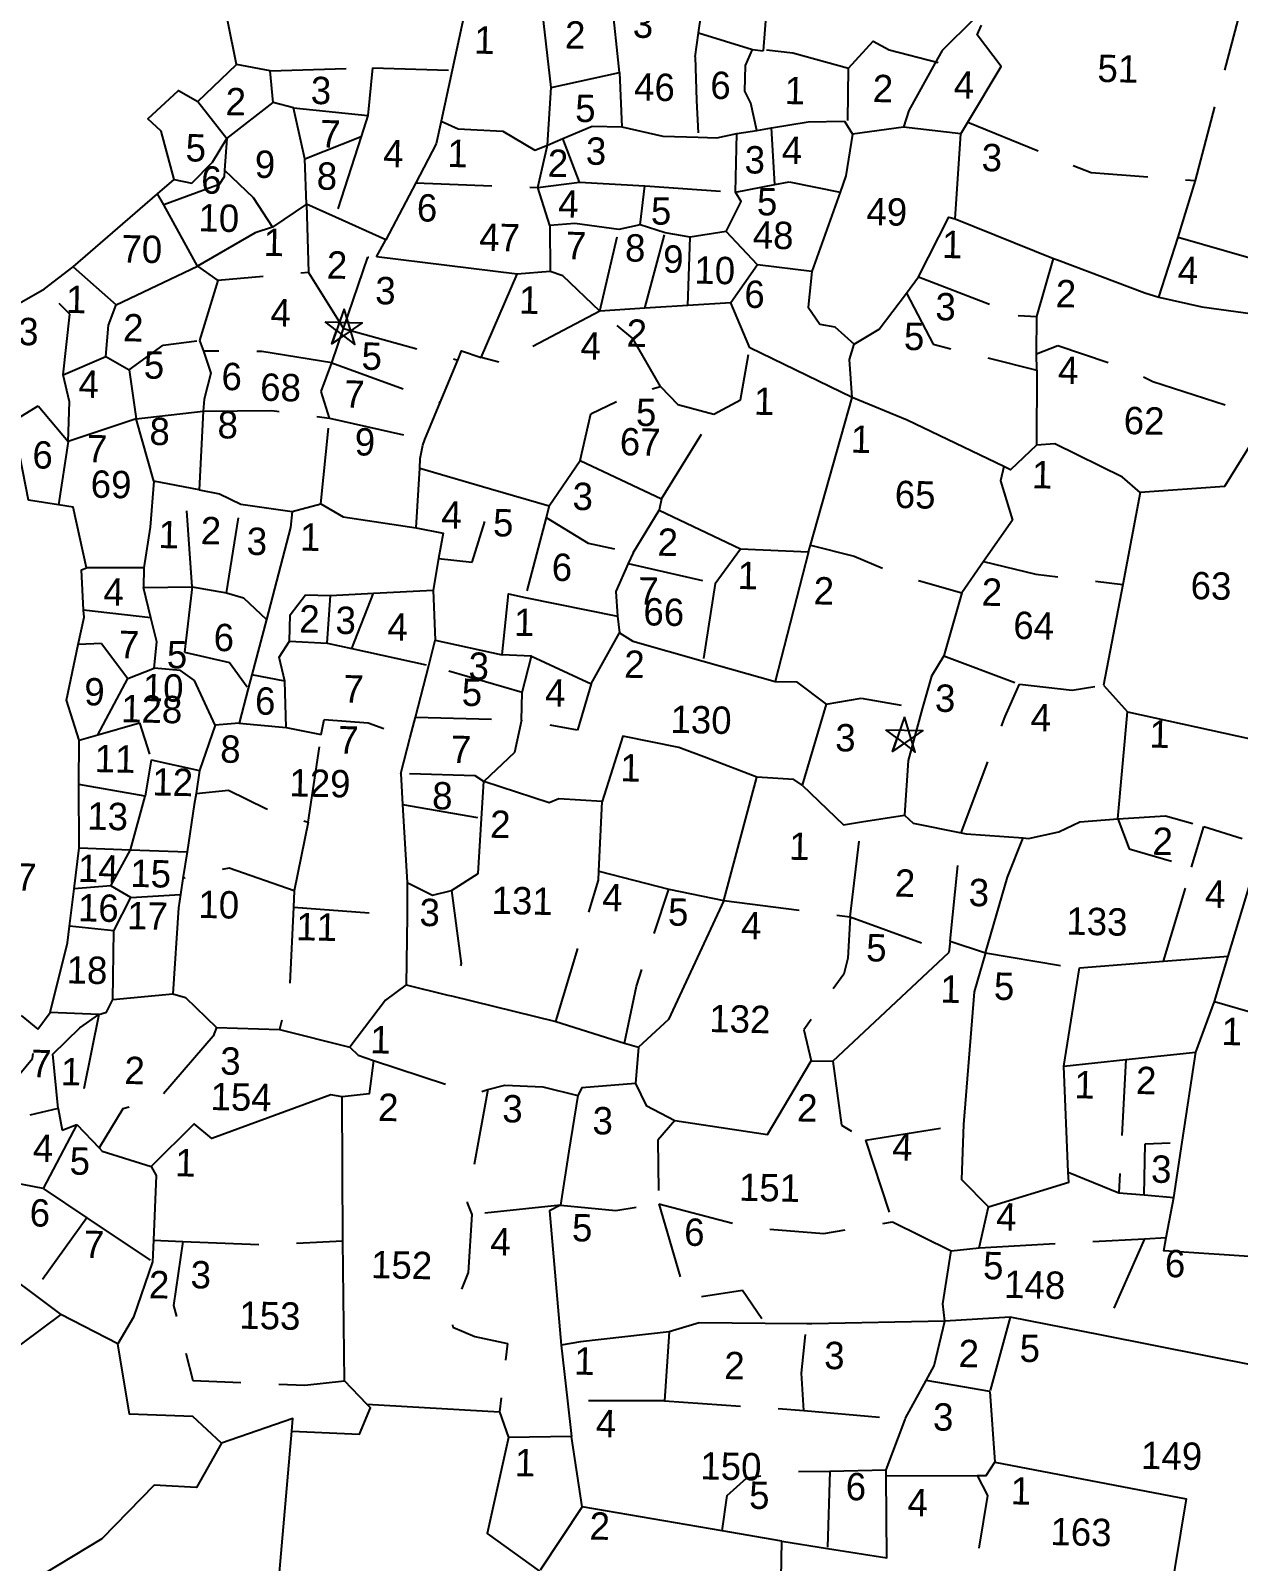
# Model space of a CAD drawing. Header units: metres. Extents: x 291156 to 294456, y 2095569 to 2100949.
# Drawn here: x 292040 to 292436, y 2099464 to 2099966 of the extents above; entities that cross this region are included whole.
import ezdxf
from ezdxf.enums import TextEntityAlignment as Align

# ---------------------------------------------------------------- set-up
doc = ezdxf.new("R2010")
doc.units = ezdxf.units.M
doc.header["$MEASUREMENT"] = 0
doc.linetypes.add('DASHED', pattern=[0.75, 0.5, -0.25])
for name, color, linetype in [('OFF', 1, 'Continuous'), ('POLY_PARCEL', 6, 'Continuous'), ('POLY_SUBPARCEL', 6, 'DASHED'), ('SYM_STONE', 1, 'Continuous'), ('TEXT_MAPIN', 7, 'Continuous'), ('TEXT_PARCEL', 7, 'Continuous')]:
    doc.layers.add(name, color=color, linetype=linetype)
doc.styles.add('TEXT_MAP', font='KRDEV050.TTF', dxfattribs={"height": 2.5})

# ---------------------------------------------------------------- blocks, each defined once
blk = doc.blocks.new('STONE_STAR')
for points in [[(0, 0.639), (-0.376, -0.517), (0, -0.244), (0.375, -0.517)], [(-0.607, 0.197), (0.607, 0.197), (-0.376, -0.517), (-0.233, -0.075)]]:
    blk.add_lwpolyline(points, close=True)
blk.add_lwpolyline([(-0.233, -0.075), (0, -0.244)])
blk = doc.blocks.new('DFSS')
at = {"layer": 'OFF'}
for points in [[(2572.77, 7636.49), (2568.99, 7636.85)], [(2530.08, 7626.46), (2532.47, 7622.84)]]:
    blk.add_lwpolyline(points, dxfattribs=at)
at = {"layer": 'POLY_PARCEL'}
for points in [[(2525.05, 7640.04), (2524.43, 7642.85), (2524.09, 7646.5), (2524.49, 7648.86), (2524.26, 7651.85)], [(2559.99, 7647.32), (2559.66, 7641.67)], [(2540.08, 7644.25), (2539.24, 7639.96)], [(2573.21, 7637.27), (2575.33, 7640.97), (2573.71, 7643.02), (2573.99, 7643.68)], [(2559.35, 7636.44), (2558.93, 7638.21), (2558.52, 7639), (2558.52, 7640.68), (2558.95, 7641.74)], [(2558.95, 7641.74), (2559.66, 7641.67)], [(2559.87, 7641.74), (2561.61, 7641.59), (2565.29, 7640.66)], [(2565.29, 7640.66), (2566.88, 7642.47), (2567.95, 7641.91), (2571.18, 7641.16)], [(2570.97, 7641.09), (2569.33, 7637.95), (2568.99, 7636.85), (2565.65, 7636.32)], [(2522.57, 7637.56), (2525.05, 7640.04)], [(2539.24, 7639.96), (2538.59, 7636.61)], [(2520.05, 7631.42), (2521.12, 7632.38), (2520.19, 7635.54), (2519.3, 7636.35), (2521.28, 7638.24), (2522.57, 7637.56)], [(2538.59, 7636.61), (2538.3, 7635.1), (2537.01, 7632.51)], [(2538.59, 7636.61), (2539.72, 7636.12), (2542.65, 7636.03), (2544.8, 7634.82), (2545.61, 7635.18)], [(2572.53, 7630.91), (2572.77, 7636.49), (2573.21, 7637.27)], [(2545.61, 7635.18), (2546.61, 7635.63)], [(2546.61, 7635.63), (2548.53, 7636.49), (2550.48, 7636.49)], [(2550.48, 7636.49), (2553.19, 7635.93), (2555.52, 7635.9)], [(2555.52, 7635.9), (2556.73, 7635.89), (2558.05, 7636.21)], [(2558.05, 7636.21), (2559.35, 7636.44)], [(2558.05, 7632.34), (2558.05, 7636.21)], [(2565.65, 7636.32), (2565.27, 7633.57), (2564.92, 7632.49)], [(2537.01, 7632.51), (2535.13, 7628.72)], [(2557.49, 7629.74), (2558.42, 7631.74), (2558.05, 7632.34)], [(2564.92, 7632.49), (2563.18, 7627.24)], [(2514.6, 7626.51), (2520.05, 7631.42)], [(2520.47, 7630.7), (2520.05, 7631.42)], [(2522.78, 7626.72), (2520.47, 7630.7)], [(2529.86, 7630.96), (2527.64, 7629.4)], [(2531.77, 7630.15), (2529.86, 7630.96)], [(2570.2, 7627.04), (2572.11, 7631), (2572.53, 7630.91)], [(2572.53, 7630.91), (2579.05, 7628.44)], [(2535.13, 7628.72), (2531.77, 7630.15)], [(2559.59, 7627.59), (2557.49, 7629.74)], [(2527.64, 7629.4), (2526.51, 7629), (2522.78, 7626.72)], [(2534.52, 7627.58), (2535.13, 7628.72)], [(2543.8, 7626.65), (2534.52, 7627.58)], [(2559.59, 7627.59), (2557.89, 7625.06)], [(2579.05, 7628.44), (2579.31, 7628.34), (2585.09, 7626.3), (2586.03, 7626.04)], [(2517.49, 7624.07), (2522.78, 7626.72)], [(2522.78, 7626.72), (2524.13, 7625.81)], [(2541.56, 7621.11), (2543.8, 7626.65)], [(2545.96, 7626.88), (2543.8, 7626.65)], [(2549.29, 7624.34), (2546.8, 7626.6), (2545.96, 7626.88)], [(2563.18, 7627.24), (2562.99, 7624.89), (2563.78, 7623.78), (2564.76, 7623.64), (2566.06, 7622.52)], [(2569.42, 7625.95), (2570.2, 7627.04)], [(2512.74, 7625.01), (2514.6, 7626.51)], [(2514.6, 7626.51), (2517.49, 7624.07)], [(2524.13, 7625.81), (2523.01, 7621.85)], [(2566.06, 7622.52), (2567.69, 7623.55), (2569.42, 7625.95)], [(2586.03, 7626.04), (2588.86, 7625.45), (2593.34, 7624.94)], [(2509.58, 7623.14), (2512.74, 7625.01)], [(2552.24, 7624.59), (2549.29, 7624.34)], [(2555.07, 7624.82), (2552.24, 7624.59)], [(2559.2, 7622.14), (2557.89, 7625.06), (2555.07, 7624.82)], [(2566, 7619.01), (2565.78, 7621.5), (2566.06, 7622.52)], [(2523.01, 7621.85), (2523.28, 7621.14)], [(2540.02, 7620.92), (2540.26, 7621.52), (2541.56, 7621.11)], [(2566, 7619.01), (2559.2, 7622.14)], [(2523.28, 7621.14), (2523.81, 7619.71), (2523.39, 7617.99), (2523.36, 7617.21)], [(2538.93, 7618.11), (2540.02, 7620.92)], [(2563.46, 7609.25), (2566, 7619.01)], [(2576.06, 7614.68), (2569.64, 7617.6), (2566, 7619.01)], [(2537.97, 7615.65), (2538.93, 7618.11)], [(2523.36, 7617.21), (2523.2, 7612.02)], [(2592.69, 7617.18), (2590.61, 7613.69), (2585.08, 7613.17)], [(2537.67, 7613.75), (2537.69, 7614.4), (2537.83, 7615.28), (2537.97, 7615.65)], [(2578.19, 7616.14), (2576.52, 7614.47), (2576.06, 7614.68)], [(2585.08, 7613.17), (2583.88, 7614.16), (2579.4, 7616.25), (2578.19, 7616.14)], [(2546.24, 7611.46), (2548.2, 7614.49)], [(2548.2, 7614.49), (2553.61, 7612.07)], [(2576.06, 7614.68), (2575.88, 7613.73), (2576.71, 7611.17), (2574.87, 7608.42)], [(2513.98, 7610.84), (2511.99, 7611.1), (2511.36, 7614.01)], [(2537.51, 7609.83), (2537.67, 7613.75)], [(2537.67, 7613.75), (2542.35, 7612.5)], [(2520.2, 7612.52), (2520.03, 7609.49), (2519.67, 7606.82)], [(2523.2, 7612.02), (2520.2, 7612.52)], [(2542.35, 7612.5), (2546.24, 7611.46)], [(2585.08, 7613.17), (2584.05, 7607.09)], [(2523.2, 7612.02), (2524.55, 7611.79), (2525.95, 7611.14)], [(2553.61, 7612.07), (2553.47, 7611.32)], [(2515.9, 7606.73), (2514.93, 7610.71), (2513.98, 7610.84)], [(2525.95, 7611.14), (2529.35, 7610.72)], [(2529.35, 7610.72), (2529.25, 7609.68), (2527.8, 7603.6)], [(2529.35, 7610.72), (2531.22, 7611.28)], [(2531.22, 7611.28), (2532.71, 7610.44), (2537.51, 7609.83)], [(2553.47, 7611.32), (2558.87, 7608.9)], [(2537.51, 7609.83), (2539.3, 7609.51), (2539.04, 7607.84)], [(2558.87, 7608.9), (2563.34, 7608.81)], [(2563.34, 7608.81), (2561.33, 7600.23)], [(2563.34, 7608.81), (2563.46, 7609.25)], [(2539.04, 7607.84), (2538.72, 7605.76)], [(2574.87, 7608.42), (2573.48, 7606.33)], [(2515.77, 7603.94), (2515.58, 7606.59), (2515.9, 7606.73)], [(2519.67, 7606.82), (2515.9, 7606.73)], [(2584.05, 7607.09), (2582.93, 7600.44)], [(2538.72, 7605.76), (2538.93, 7602.47)], [(2543.36, 7601.59), (2543.68, 7605.61), (2544.78, 7605.41)], [(2544.78, 7605.41), (2550.87, 7604.3)], [(2573.48, 7606.33), (2572.38, 7602.16)], [(2515.47, 7601.69), (2515.81, 7603.48), (2515.77, 7603.94)], [(2527.8, 7603.6), (2526.92, 7599.93)], [(2550.87, 7604.3), (2551.03, 7603.2)], [(2538.54, 7600.8), (2538.93, 7602.47)], [(2538.93, 7602.47), (2543.36, 7601.59)], [(2551.03, 7603.2), (2551.92, 7602.68), (2556.57, 7601.47)], [(2515.65, 7595.39), (2514.77, 7598.01), (2515.47, 7601.69)], [(2556.57, 7601.47), (2561.33, 7600.23)], [(2572.38, 7602.16), (2571.6, 7600.8), (2571.05, 7598.63)], [(2537.73, 7597.37), (2538.54, 7600.8)], [(2582.93, 7600.44), (2584.55, 7598.72)], [(2526.92, 7599.93), (2526.7, 7599.03)], [(2561.33, 7600.23), (2562.73, 7600.23), (2564.72, 7598.82)], [(2526.7, 7599.03), (2526.16, 7596.74)], [(2564.72, 7598.82), (2563.26, 7593.45)], [(2571.05, 7598.63), (2570.19, 7595.23), (2570.03, 7591.63)], [(2584.06, 7591.68), (2584.55, 7598.72)], [(2584.55, 7598.72), (2593.57, 7596.94)], [(2537.41, 7596.05), (2537.73, 7597.37)], [(2524.57, 7596.58), (2523.62, 7593.57)], [(2526.16, 7596.74), (2524.57, 7596.58)], [(2560.26, 7593.92), (2556.92, 7595.12), (2555.1, 7595.75), (2551.4, 7596.43), (2550.14, 7592.1)], [(2515.71, 7592.47), (2515.65, 7595.39)], [(2536.85, 7593.66), (2537.41, 7596.05)], [(2523.62, 7593.57), (2523.42, 7592.06)], [(2536.85, 7593.66), (2537.01, 7591.62)], [(2558.27, 7585.76), (2560.26, 7593.92)], [(2563.26, 7593.45), (2562.71, 7593.82), (2560.26, 7593.92)], [(2563.26, 7593.45), (2566.02, 7590.9), (2567.22, 7591.12)], [(2515.81, 7588.32), (2515.71, 7592.47)], [(2542.22, 7590.82), (2542.32, 7593.25)], [(2550.14, 7592.1), (2547.28, 7592.2), (2546.65, 7591.94), (2542.32, 7593.25)], [(2523.32, 7591.32), (2522.91, 7588.2)], [(2523.42, 7592.06), (2523.32, 7591.32)], [(2537.01, 7591.62), (2537.43, 7586.5)], [(2567.22, 7591.12), (2570.03, 7591.63)], [(2570.03, 7591.63), (2570.61, 7591.11), (2573.77, 7590.54)], [(2577.87, 7590.29), (2578.22, 7590.27), (2580.2, 7590.74), (2581.56, 7591.42), (2584.06, 7591.68)], [(2540.34, 7586.03), (2542.08, 7587.18), (2542.22, 7590.82)], [(2573.77, 7590.54), (2574.1, 7590.48), (2577.87, 7590.29)], [(2575.54, 7582.68), (2576.88, 7587.69), (2577.87, 7590.29)], [(2515.53, 7585.62), (2515.81, 7588.32)], [(2522.91, 7588.2), (2522.68, 7586.45)], [(2591.51, 7582.8), (2592.86, 7587.62)], [(2522.68, 7586.45), (2522.54, 7585.4)], [(2537.43, 7586.5), (2539.11, 7585.7), (2540.34, 7586.03)], [(2537.43, 7586.5), (2537.46, 7584.31)], [(2515.28, 7583.15), (2515.53, 7585.62)], [(2522.54, 7585.4), (2522.42, 7584.52), (2522.18, 7578.85)], [(2558.27, 7585.76), (2554.79, 7577.86), (2552.87, 7575.99)], [(2537.46, 7584.31), (2537.51, 7579.76)], [(2573.2, 7583.41), (2573.13, 7582.65)], [(2573.2, 7583.41), (2575.54, 7582.68)], [(2514.14, 7577.45), (2515.17, 7582.05), (2515.28, 7583.15)], [(2565.67, 7575.34), (2573.13, 7582.65)], [(2575.54, 7582.68), (2574.86, 7580.1), (2574.35, 7571.36)], [(2581.74, 7581.84), (2587.26, 7582.39)], [(2587.26, 7582.39), (2591.51, 7582.8)], [(2590.68, 7579.8), (2591.51, 7582.8)], [(2580.86, 7575.35), (2581.74, 7581.84)], [(2537.51, 7579.76), (2536.16, 7578.72), (2533.88, 7575.59)], [(2537.51, 7579.76), (2540.26, 7579.15), (2540.49, 7579.1)], [(2589.51, 7576.45), (2590.68, 7579.8)], [(2590.68, 7579.8), (2593.56, 7579.04), (2595.54, 7578.34)], [(2517.34, 7577.39), (2517.84, 7577.56), (2518.24, 7578.4)], [(2518.24, 7578.4), (2522.18, 7578.85)], [(2522.18, 7578.85), (2523.02, 7578.63), (2525.09, 7576.7)], [(2540.49, 7579.1), (2547.4, 7577.57)], [(2513.34, 7576.34), (2514.14, 7577.45)], [(2517.34, 7577.39), (2514.14, 7577.45)], [(2514.8, 7571.15), (2514.38, 7574.71), (2516.1, 7576.49), (2517.34, 7577.39)], [(2547.4, 7577.57), (2551.93, 7576.23)], [(2512.23, 7577.21), (2513.34, 7576.34)], [(2525.09, 7576.7), (2529.24, 7576.66)], [(2529.24, 7576.66), (2533.88, 7575.59)], [(2551.93, 7576.23), (2552.87, 7575.99)], [(2588.74, 7570.52), (2589.51, 7576.45)], [(2533.88, 7575.59), (2534.44, 7575.08), (2535.45, 7574.74)], [(2552.87, 7575.99), (2552.72, 7573.6)], [(2555.35, 7571.22), (2561.47, 7570.43), (2564.24, 7575.34)], [(2564.24, 7575.34), (2565.67, 7575.34)], [(2581.29, 7568.39), (2580.86, 7575.35)], [(2535.45, 7574.74), (2535.23, 7572.55), (2533.46, 7572.31)], [(2552.72, 7573.6), (2549.19, 7573.24), (2548.95, 7572.74)], [(2552.72, 7573.6), (2553.44, 7572.17), (2555.35, 7571.22)], [(2533.46, 7572.31), (2532.7, 7572.42), (2524.94, 7569.39), (2523.76, 7570.34), (2521, 7567.47)], [(2533.69, 7562.84), (2533.46, 7572.31)], [(2548.95, 7572.74), (2548.44, 7569.07), (2547.96, 7565.5)], [(2574.35, 7571.36), (2574.28, 7567.75), (2576.09, 7565.98)], [(2514.8, 7571.15), (2512.94, 7570.67)], [(2588.27, 7566.87), (2588.74, 7570.52)], [(2576.09, 7565.98), (2581.34, 7567.73), (2581.29, 7568.39)], [(2521, 7567.47), (2521.33, 7566.87), (2521.25, 7562.62)], [(2587.83, 7564.22), (2588.27, 7566.87)], [(2547.96, 7565.5), (2547.24, 7565.1), (2548.2, 7556.29)], [(2575.54, 7563.28), (2576.09, 7565.98)], [(2594.29, 7563.05), (2587.68, 7563.34), (2587.83, 7564.22)], [(2573.71, 7563.05), (2575.54, 7563.28)], [(2521.25, 7562.62), (2521.22, 7561.19)], [(2534, 7553.64), (2533.69, 7562.84)], [(2573.39, 7558.4), (2573.23, 7559.55), (2573.71, 7563.05)], [(2521.22, 7561.19), (2520.04, 7557.54), (2519.06, 7555.75)], [(2510.83, 7560.76), (2513.38, 7558.95)], [(2513.38, 7558.95), (2515.26, 7557.61)], [(2573.39, 7558.4), (2564.64, 7558.04), (2564.31, 7558.04)], [(2572.25, 7554.48), (2572.76, 7555.46), (2573.39, 7558.4)], [(2577.68, 7558.76), (2573.39, 7558.4)], [(2583.73, 7557.7), (2577.68, 7558.76)], [(2515.26, 7557.61), (2504.22, 7549.01), (2501.11, 7549.32), (2501.01, 7551.91)], [(2519.06, 7555.75), (2515.26, 7557.61)], [(2555.27, 7557.33), (2549.47, 7556.53), (2548.2, 7556.29)], [(2561.57, 7558.01), (2557.25, 7557.96), (2555.27, 7557.33)], [(2564.31, 7558.04), (2561.57, 7558.01)], [(2594.04, 7555.9), (2583.73, 7557.7)], [(2548.2, 7556.29), (2548.69, 7552.65)], [(2526.01, 7549.37), (2524.08, 7551.09), (2519.92, 7551.16), (2519.06, 7555.75)], [(2570.91, 7551.9), (2570.93, 7551.97), (2572.25, 7554.48)], [(2535.5, 7552.14), (2534, 7553.64)], [(2530.62, 7550.26), (2535.07, 7550.15), (2535.74, 7551.9), (2535.5, 7552.14)], [(2535.5, 7552.14), (2544.23, 7551.82)], [(2548.69, 7552.65), (2549.01, 7550.3)], [(2530.62, 7550.26), (2530.67, 7551.09), (2526.01, 7549.37)], [(2544.23, 7551.82), (2544.86, 7550.15)], [(2569.74, 7548.56), (2570.91, 7551.9)], [(2529.38, 7531.63), (2530.62, 7550.26)], [(2544.86, 7550.15), (2543.59, 7543.8), (2547.09, 7541.4)], [(2549.01, 7550.3), (2544.86, 7550.15)], [(2549.81, 7545.7), (2549.01, 7550.3)], [(2526.01, 7549.37), (2524.43, 7546.43), (2521.64, 7546.51), (2518.27, 7542.92), (2514.54, 7540.56), (2508.59, 7536.05), (2507, 7535.02)], [(2575.73, 7548.31), (2576.33, 7548.33), (2576.88, 7549.2)], [(2576.88, 7549.2), (2589.51, 7547.06), (2588.53, 7540.28)], [(2565.99, 7543.3), (2569.9, 7542.76), (2569.75, 7548.16)], [(2569.75, 7548.16), (2569.74, 7548.56)], [(2569.75, 7548.16), (2575.73, 7548.31)], [(2559.04, 7544.31), (2549.81, 7545.7)], [(2562.99, 7543.71), (2559.04, 7544.31)], [(2562.99, 7543.71), (2565.99, 7543.3)], [(2562.99, 7540.06), (2562.99, 7543.71)]]:
    blk.add_lwpolyline(points, dxfattribs=at)
at = {"layer": 'POLY_SUBPARCEL', "ltscale": 10, "flags": 128}
for points in [[(2588.27, 7633.76), (2591.57, 7647.4)], [(2555.38, 7642.78), (2555.81, 7646.26)], [(2550.24, 7640.04), (2549.64, 7644.83)], [(2545.78, 7638.97), (2545.08, 7644.14)], [(2573.48, 7644.05), (2571.43, 7641.95), (2570.97, 7641.09)], [(2555.19, 7641.19), (2555.38, 7642.78)], [(2555.38, 7642.78), (2558.95, 7641.74)], [(2555.19, 7641.19), (2555.36, 7638.31), (2555.52, 7635.9)], [(2565.32, 7637.22), (2565.29, 7640.66)], [(2527.28, 7639.66), (2525.05, 7640.04)], [(2527.28, 7639.66), (2534, 7640.02)], [(2527.51, 7637.59), (2527.28, 7639.66)], [(2534, 7640.02), (2533.77, 7636.87)], [(2534, 7640.02), (2539.24, 7639.96)], [(2545.78, 7638.97), (2550.24, 7640.04)], [(2550.24, 7640.04), (2550.48, 7636.49)], [(2545.61, 7635.18), (2545.78, 7638.97)], [(2522.57, 7637.56), (2524.53, 7635.15)], [(2524.53, 7635.15), (2527.51, 7637.59)], [(2528.86, 7637.27), (2527.51, 7637.59)], [(2528.86, 7637.27), (2533.77, 7636.87)], [(2529.67, 7633.94), (2528.86, 7637.27)], [(2533.77, 7636.87), (2533.36, 7635.48)], [(2559.35, 7636.44), (2560.31, 7636.62)], [(2560.31, 7636.62), (2562.72, 7637.07), (2565.11, 7637.16)], [(2560.61, 7632.9), (2560.31, 7636.62)], [(2565.11, 7637.16), (2565.65, 7636.32)], [(2573.21, 7637.27), (2581.39, 7634.13), (2588.27, 7633.76)], [(2547.78, 7632.78), (2546.61, 7635.63)], [(2521.12, 7632.38), (2522.28, 7632.17), (2523.61, 7633.59), (2524.53, 7635.15)], [(2524.53, 7635.15), (2524.42, 7633.08)], [(2529.67, 7633.94), (2533.36, 7635.48)], [(2533.36, 7635.48), (2531.77, 7630.15)], [(2545.04, 7632.37), (2545.61, 7635.18)], [(2529.86, 7630.96), (2529.67, 7633.94)], [(2587.2, 7630.01), (2588.27, 7633.76)], [(2524.42, 7633.08), (2524.4, 7632.63), (2524.08, 7632.13), (2520.47, 7630.7)], [(2524.42, 7633.08), (2526.33, 7631.32), (2527.64, 7629.4)], [(2545.04, 7632.37), (2547.78, 7632.78)], [(2547.78, 7632.78), (2552.07, 7632.63)], [(2551.82, 7630.06), (2552.07, 7632.63)], [(2552.07, 7632.63), (2552.4, 7632.62), (2558.05, 7632.34)], [(2558.05, 7632.34), (2560.61, 7632.9)], [(2560.61, 7632.9), (2561.56, 7633.11), (2564.92, 7632.49)], [(2537.01, 7632.51), (2545.04, 7632.37)], [(2545.88, 7629.9), (2545.04, 7632.37)], [(2529.86, 7630.96), (2530.08, 7626.46), (2524.13, 7625.81)], [(2550.42, 7629.73), (2547.53, 7630.06), (2545.88, 7629.9)], [(2545.88, 7629.9), (2545.96, 7626.88)], [(2549.29, 7624.34), (2550.42, 7629.73)], [(2551.82, 7630.06), (2550.42, 7629.73)], [(2553.47, 7629.57), (2551.82, 7630.06)], [(2552.24, 7624.59), (2553.47, 7629.57)], [(2555.12, 7629.32), (2553.47, 7629.57)], [(2557.49, 7629.74), (2555.12, 7629.32)], [(2586.03, 7626.04), (2587.2, 7630.01)], [(2587.2, 7630.01), (2593.55, 7628.33)], [(2555.07, 7624.82), (2555.12, 7629.32)], [(2532.47, 7622.84), (2533.97, 7627.56), (2534.52, 7627.58)], [(2563.18, 7627.24), (2559.59, 7627.59), (2559.59, 7627.59)], [(2578.02, 7624.6), (2579.05, 7628.44)], [(2570.2, 7627.04), (2576.81, 7624.63)], [(2569.42, 7625.95), (2571.25, 7622.62), (2578.1, 7621.06)], [(2514.09, 7619.4), (2514.45, 7623.38), (2512.74, 7625.01)], [(2576.81, 7624.63), (2578.02, 7624.6)], [(2578.07, 7622.13), (2578.02, 7624.6)], [(2516.88, 7620.65), (2517, 7622.72), (2517.49, 7624.07)], [(2549.29, 7624.34), (2542.91, 7620.78), (2541.56, 7621.11)], [(2553.39, 7619.46), (2551.49, 7622.59), (2549.29, 7624.34)], [(2531.74, 7620.55), (2532.47, 7622.84)], [(2532.47, 7622.84), (2540.02, 7620.92)], [(2578.07, 7622.13), (2579.45, 7622.72), (2584.15, 7621.24), (2585.75, 7620.48)], [(2518.42, 7619.82), (2520.62, 7621.48), (2523.01, 7621.85)], [(2556.94, 7617.73), (2558.67, 7618.71), (2559.2, 7622.14)], [(2578.1, 7621.06), (2578.07, 7622.13)], [(2514.09, 7619.4), (2516.88, 7620.65)], [(2516.88, 7620.65), (2518.42, 7619.82)], [(2531.74, 7620.55), (2527.12, 7621.21), (2523.28, 7621.14)], [(2531.66, 7616.92), (2531.08, 7618.65), (2531.74, 7620.55)], [(2531.74, 7620.55), (2538.93, 7618.11)], [(2578.1, 7621.06), (2578.19, 7616.14)], [(2518.42, 7619.82), (2518.96, 7616.61)], [(2585.75, 7620.48), (2591.88, 7618.66)], [(2514.51, 7615.01), (2514.56, 7617.62), (2514.09, 7619.4)], [(2548.2, 7614.49), (2548.85, 7617.56), (2551.24, 7618.8), (2553.39, 7619.46)], [(2553.39, 7619.46), (2554.54, 7618.3), (2556.94, 7617.73)], [(2553.61, 7612.07), (2556.94, 7617.73)], [(2510.91, 7616.29), (2512.49, 7617.32), (2514.51, 7615.01)], [(2518.96, 7616.61), (2514.51, 7615.01)], [(2518.96, 7616.61), (2523.36, 7617.21)], [(2520.2, 7612.52), (2518.96, 7616.61)], [(2523.36, 7617.21), (2527.86, 7617.33), (2531.66, 7616.92)], [(2531.22, 7611.28), (2531.66, 7616.92)], [(2531.66, 7616.92), (2537.97, 7615.65)], [(2514.51, 7615.01), (2513.98, 7610.84)], [(2539.04, 7607.84), (2541.25, 7607.66), (2542.07, 7610.47), (2542.35, 7612.5)], [(2522.88, 7605.64), (2522.4, 7610.74), (2523.2, 7612.02)], [(2546.24, 7611.46), (2546.06, 7610.69)], [(2525.13, 7605.28), (2525.95, 7611.14)], [(2546.06, 7610.69), (2544.78, 7605.41)], [(2546.06, 7610.69), (2548.84, 7609.07), (2551.81, 7608.49)], [(2551.81, 7608.49), (2553.47, 7611.32)], [(2551.81, 7608.49), (2551.51, 7607.77)], [(2557.26, 7606.59), (2558.87, 7608.9)], [(2563.46, 7609.25), (2566.35, 7608.57), (2569.32, 7607.41), (2573.48, 7606.33)], [(2551.51, 7607.77), (2550.74, 7605.93), (2550.87, 7604.3)], [(2551.51, 7607.77), (2557.26, 7606.59)], [(2574.87, 7608.42), (2578.32, 7607.66), (2584.05, 7607.09)], [(2519.67, 7606.82), (2519.67, 7605.52)], [(2557.26, 7606.59), (2556.57, 7601.47)], [(2519.67, 7605.52), (2522.88, 7605.64)], [(2520.2, 7603.54), (2519.67, 7605.52)], [(2522.88, 7605.64), (2522.47, 7601.33)], [(2522.88, 7605.64), (2525.13, 7605.28)], [(2531.99, 7605.26), (2534.81, 7605.47)], [(2533.46, 7601.8), (2534.81, 7605.47)], [(2534.81, 7605.47), (2538.72, 7605.76)], [(2525.13, 7605.28), (2526.26, 7604.98), (2527.8, 7603.6)], [(2529.35, 7602.21), (2529.35, 7603.94), (2530.34, 7605.26), (2531.99, 7605.26)], [(2531.82, 7602.13), (2531.99, 7605.26)], [(2520.2, 7603.54), (2515.77, 7603.94)], [(2520.5, 7600.24), (2520.62, 7601.96), (2520.2, 7603.54)], [(2549.25, 7599.82), (2551.03, 7603.2)], [(2517, 7601.78), (2515.47, 7601.69)], [(2517, 7601.78), (2518.78, 7599.52)], [(2529.1, 7599.57), (2528.69, 7601.14), (2529.35, 7602.21)], [(2529.35, 7602.21), (2531.82, 7602.13)], [(2531.82, 7602.13), (2533.46, 7601.8)], [(2533.46, 7601.8), (2538.54, 7600.8)], [(2545.29, 7601.55), (2543.36, 7601.59)], [(2544.71, 7599.16), (2545.29, 7601.55)], [(2545.29, 7601.55), (2549.25, 7599.82)], [(2572.38, 7602.16), (2577.41, 7600.4)], [(2522.47, 7601.33), (2525.43, 7600.71), (2526.7, 7599.03)], [(2544.71, 7599.16), (2538.54, 7600.8)], [(2573.77, 7590.54), (2576.5, 7598.26), (2577.41, 7600.4)], [(2577.41, 7600.4), (2580.88, 7600.07), (2582.93, 7600.44)], [(2516.88, 7595.77), (2518.78, 7599.52)], [(2518.78, 7599.52), (2520.5, 7600.24)], [(2522.22, 7600.12), (2520.5, 7600.24)], [(2524.57, 7596.58), (2523.15, 7599.49), (2522.22, 7600.12)], [(2529.1, 7599.57), (2526.92, 7599.93)], [(2529.26, 7596.52), (2529.1, 7599.57)], [(2549.25, 7599.82), (2548.42, 7596.76), (2544.71, 7597.34)], [(2544.71, 7597.34), (2544.71, 7599.16)], [(2564.72, 7598.82), (2567.01, 7599.25), (2571.05, 7598.63)], [(2537.73, 7597.37), (2544.71, 7597.34)], [(2516.88, 7595.77), (2519.6, 7596.61), (2520.43, 7594.21)], [(2526.16, 7596.74), (2529.26, 7596.52)], [(2529.26, 7596.52), (2531.57, 7596.11)], [(2531.57, 7596.11), (2531.74, 7597.1), (2534.63, 7596.93), (2537.41, 7596.05)], [(2544.71, 7597.34), (2544.3, 7595.2), (2542.32, 7593.25)], [(2515.65, 7595.39), (2516.88, 7595.77)], [(2530.83, 7590.33), (2531.57, 7596.11)], [(2520.43, 7594.21), (2520.08, 7591.81)], [(2520.43, 7594.21), (2523.62, 7593.57)], [(2542.32, 7593.25), (2541.75, 7593.61), (2536.85, 7593.66)], [(2520.08, 7591.81), (2515.71, 7592.47)], [(2523.42, 7592.06), (2525.55, 7592.31), (2528.03, 7591.16), (2530.83, 7590.33)], [(2519.19, 7588.26), (2520.08, 7591.81)], [(2537.01, 7591.62), (2542.22, 7590.82)], [(2550.02, 7587.51), (2550.14, 7592.1)], [(2584.06, 7591.68), (2587.18, 7591.94), (2589.72, 7591.3)], [(2584.06, 7591.68), (2584.85, 7589.73), (2588.98, 7588.6)], [(2530.83, 7590.33), (2530.01, 7585.8)], [(2566.59, 7584.87), (2567.22, 7591.12)], [(2573.2, 7583.41), (2573.77, 7590.54)], [(2588.98, 7588.6), (2589.72, 7591.3)], [(2589.72, 7591.3), (2592.25, 7590.57)], [(2515.81, 7588.32), (2519.19, 7588.26)], [(2587.26, 7582.39), (2588.98, 7588.6)], [(2517.95, 7585.87), (2519.19, 7588.26)], [(2519.19, 7588.26), (2522.91, 7588.2)], [(2547.4, 7577.57), (2550, 7586.93), (2550.02, 7587.51)], [(2550.02, 7587.51), (2554.64, 7586.42)], [(2530.01, 7585.8), (2525.71, 7587.2), (2522.68, 7586.45)], [(2551.93, 7576.23), (2552.64, 7580.01), (2554.64, 7586.42)], [(2554.64, 7586.42), (2558.27, 7585.76)], [(2517.95, 7585.87), (2515.53, 7585.62)], [(2519.27, 7585.13), (2517.95, 7585.87)], [(2519.27, 7585.13), (2522.54, 7585.4)], [(2530.01, 7585.8), (2529.98, 7584.72)], [(2540.34, 7586.03), (2541.09, 7581.24), (2540.49, 7579.1)], [(2558.27, 7585.76), (2566.59, 7584.87)], [(2518.2, 7582.9), (2519.27, 7585.13)], [(2529.98, 7584.72), (2529.84, 7579.36), (2529.24, 7576.66)], [(2529.98, 7584.72), (2537.46, 7584.31)], [(2566.59, 7584.87), (2566.51, 7582.15), (2566.26, 7581.08), (2563.7, 7577.37), (2564.24, 7575.34)], [(2566.59, 7584.87), (2573.13, 7582.65)], [(2518.2, 7582.9), (2515.28, 7583.15)], [(2518.24, 7578.4), (2518.2, 7582.9)], [(2575.54, 7582.68), (2581.41, 7581.81), (2581.74, 7581.84)], [(2517.34, 7577.39), (2516.04, 7570.13)], [(2510.14, 7570.74), (2513.03, 7574.4), (2513.34, 7576.34)], [(2525.09, 7576.7), (2524.88, 7576.13)], [(2584.93, 7575.87), (2589.51, 7576.45)], [(2524.88, 7576.13), (2521.44, 7571.94), (2519.05, 7571.21), (2517.54, 7568.62)], [(2565.67, 7575.34), (2566.33, 7571.15), (2567.92, 7570.21)], [(2580.86, 7575.35), (2584.93, 7575.87)], [(2584.93, 7575.87), (2584.65, 7567.09)], [(2535.45, 7574.74), (2542.15, 7572.7), (2543.02, 7572.99)], [(2543.02, 7572.99), (2544.12, 7573.31), (2546.64, 7573.25)], [(2546.64, 7573.25), (2548.95, 7572.74)], [(2543.02, 7572.99), (2541.81, 7565.51), (2542.14, 7564.76)], [(2555.35, 7571.22), (2554.27, 7569.91), (2554.42, 7565.73)], [(2567.92, 7570.21), (2574.35, 7571.36)], [(2514.8, 7571.15), (2515.09, 7569.74), (2516.04, 7570.13)], [(2567.92, 7570.21), (2569.8, 7564.87)], [(2586.32, 7566.99), (2586.31, 7570.34), (2588.74, 7570.52)], [(2516.04, 7570.13), (2513.92, 7565.87)], [(2516.04, 7570.13), (2517.54, 7568.62)], [(2517.54, 7568.62), (2517.75, 7568.4), (2521, 7567.47)], [(2581.29, 7568.39), (2584.65, 7567.09)], [(2513.92, 7565.87), (2511.98, 7566.2)], [(2584.65, 7567.09), (2586.32, 7566.99)], [(2586.32, 7566.99), (2588.27, 7566.87)], [(2513.92, 7565.87), (2516.84, 7564)], [(2547.96, 7565.5), (2542.14, 7564.76)], [(2547.96, 7565.5), (2551.6, 7565.23), (2554.42, 7565.73)], [(2554.42, 7565.73), (2560.41, 7564.29), (2565.32, 7564), (2569.8, 7564.87)], [(2554.42, 7565.73), (2556.37, 7559.52), (2560.05, 7560.17), (2561.57, 7558.01)], [(2542.14, 7564.76), (2541.99, 7560.94), (2540.91, 7558.12), (2541.06, 7557.33), (2542.5, 7556.75), (2544.67, 7556.32), (2544.23, 7551.82)], [(2569.8, 7564.87), (2573.71, 7563.05)], [(2586.41, 7564.11), (2587.83, 7564.22)], [(2516.84, 7564), (2513.38, 7558.95)], [(2516.84, 7564), (2521.22, 7561.19)], [(2575.54, 7563.28), (2586.41, 7564.11)], [(2586.41, 7564.11), (2583.73, 7557.7)], [(2521.25, 7562.62), (2523.17, 7562.58)], [(2523.17, 7562.58), (2522.66, 7558.36), (2524.04, 7553.45), (2531.4, 7553.31), (2534, 7553.64)], [(2523.17, 7562.58), (2528.37, 7562.48), (2533.69, 7562.84)], [(2577.68, 7558.76), (2576.45, 7553.86)], [(2555.27, 7557.33), (2555.07, 7552.78)], [(2564.24, 7552.35), (2564.03, 7554.8), (2564.31, 7558.04)], [(2576.45, 7553.86), (2572.25, 7554.48)], [(2576.45, 7553.86), (2576.88, 7549.2)], [(2555.07, 7552.78), (2548.69, 7552.65)], [(2555.07, 7552.78), (2564.24, 7552.35)], [(2564.24, 7552.35), (2570.91, 7551.9)], [(2559.04, 7544.31), (2559.33, 7546.64), (2560.56, 7547.8), (2563.01, 7548.3), (2566.05, 7548.38)], [(2566.05, 7548.38), (2565.99, 7543.3)], [(2566.05, 7548.38), (2569.74, 7548.56)], [(2575.73, 7548.31), (2576.45, 7547), (2575.73, 7542.17), (2575.64, 7541.79)], [(2549.81, 7545.7), (2547.09, 7541.4)]]:
    blk.add_lwpolyline(points, dxfattribs=at)
at = {"layer": 'SYM_STONE', "xscale": 2, "yscale": 2, "zscale": 2}
for p in [(2532.47, 7622.84), (2569.9, 7596.82)]:
    blk.add_blockref('STONE_STAR', p, dxfattribs=at)
at = {"layer": 'TEXT_MAPIN', "style": 'TEXT_MAP'}
for s, p in [('3', (2551.73, 7643.26)), ('1', (2541.32, 7641.99)), ('2', (2547.28, 7642.47)), ('6', (2556.91, 7639.35)), ('1', (2561.81, 7639.11)), ('2', (2567.59, 7639.38)), ('4', (2572.92, 7639.72)), ('3', (2530.65, 7638.45)), ('2', (2525.06, 7637.61)), ('5', (2548.06, 7637.63)), ('7', (2531.33, 7635.61)), ('3', (2548.82, 7634.85)), ('4', (2561.7, 7635.18)), ('3', (2574.85, 7634.98)), ('5', (2522.5, 7634.49)), ('4', (2535.5, 7634.41)), ('1', (2539.72, 7634.5)), ('2', (2546.33, 7634.01)), ('3', (2559.27, 7634.5)), ('9', (2527.07, 7633.52)), ('8', (2531.16, 7632.83)), ('6', (2523.57, 7632.41)), ('5', (2560.14, 7631.75)), ('6', (2537.79, 7630.88)), ('4', (2547.08, 7631.34)), ('5', (2553.18, 7630.99)), ('10', (2524.11, 7629.92)), ('1', (2572.37, 7629.21)), ('1', (2527.76, 7628.4)), ('7', (2547.64, 7628.61)), ('8', (2551.53, 7628.54)), ('9', (2554.05, 7627.86)), ('4', (2587.9, 7627.84)), ('2', (2531.95, 7627.01)), ('10', (2556.79, 7627.18)), ('6', (2559.44, 7625.66)), ('2', (2579.91, 7626.15)), ('3', (2535.17, 7625.38)), ('1', (2544.63, 7624.96)), ('3', (2572.02, 7625.11)), ('1', (2514.85, 7624.37)), ('4', (2528.31, 7623.78)), ('2', (2551.75, 7622.95)), ('5', (2569.99, 7623.1)), ('3', (2511.75, 7622.19)), ('2', (2518.64, 7622.6)), ('4', (2548.74, 7622.04)), ('5', (2534.36, 7621.04)), ('4', (2580.17, 7621.11)), ('5', (2520.06, 7620.15)), ('4', (2515.79, 7618.82)), ('6', (2525.18, 7619.52)), ('1', (2560.22, 7618.64)), ('7', (2533.28, 7618.53)), ('5', (2552.48, 7617.73)), ('8', (2520.52, 7615.81)), ('8', (2524.99, 7616.34)), ('1', (2566.64, 7616.28)), ('7', (2516.43, 7614.58)), ('9', (2534.03, 7615.41)), ('6', (2512.86, 7614.1)), ('1', (2578.6, 7614.2)), ('3', (2548.43, 7612.13)), ('4', (2539.83, 7610.73)), ('5', (2543.24, 7610.27)), ('1', (2521.26, 7609.04)), ('2', (2524.03, 7609.37)), ('3', (2527.07, 7608.72)), ('1', (2530.57, 7609.07)), ('2', (2554.08, 7609.25)), ('6', (2547.16, 7607.44)), ('1', (2559.39, 7607.16)), ('7', (2552.88, 7606)), ('2', (2564.41, 7606.27)), ('2', (2575.46, 7606.42)), ('4', (2517.72, 7605.19)), ('2', (2530.63, 7603.7)), ('3', (2533.02, 7603.65)), ('1', (2544.76, 7603.77)), ('4', (2536.44, 7603.29)), ('7', (2518.81, 7601.75)), ('6', (2525.03, 7602.35)), ('5', (2521.98, 7601.14)), ('3', (2541.83, 7600.82)), ('2', (2552.06, 7601.18)), ('9', (2516.6, 7598.6)), ('10', (2521.11, 7598.96)), ('7', (2533.63, 7599.15)), ('5', (2541.42, 7599.08)), ('4', (2546.9, 7599.17)), ('3', (2572.54, 7599.37)), ('6', (2527.84, 7598.23)), ('4', (2578.86, 7598.23)), ('3', (2566.04, 7596.63)), ('1', (2586.69, 7597.31)), ('7', (2533.36, 7595.79)), ('8', (2525.62, 7595.02)), ('7', (2540.78, 7595.32)), ('11', (2518.05, 7594.22)), ('1', (2551.95, 7594.35)), ('12', (2521.87, 7592.78)), ('8', (2539.62, 7592.25)), ('13', (2517.64, 7590.43)), ('2', (2543.47, 7590.47)), ('1', (2563.16, 7589.43)), ('2', (2587.04, 7590.28)), ('14', (2517.1, 7586.98)), ('15', (2520.55, 7586.71)), ('2', (2570.16, 7587.17)), ('3', (2575.03, 7586.64)), ('4', (2590.57, 7586.87)), ('4', (2550.94, 7585.8)), ('16', (2517.16, 7584.39)), ('10', (2525.07, 7584.78)), ('3', (2538.95, 7584.56)), ('5', (2555.29, 7584.92)), ('17', (2520.4, 7583.94)), ('11', (2531.53, 7583.45)), ('4', (2560.11, 7584.14)), ('5', (2568.37, 7582.85)), ('5', (2576.82, 7580.5)), ('18', (2516.5, 7580.29)), ('1', (2573.3, 7580.25)), ('1', (2591.85, 7577.86)), ('1', (2535.89, 7576.12)), ('3', (2526.06, 7574.51)), ('2', (2586.29, 7574.53)), ('7', (2513.62, 7574.08)), ('1', (2515.59, 7573.59)), ('2', (2519.77, 7573.77)), ('1', (2582.25, 7574.15)), ('2', (2536.5, 7571.7)), ('3', (2544.67, 7571.77)), ('2', (2564.05, 7572.25)), ('3', (2550.62, 7571.11)), ('4', (2570.36, 7569.8)), ('4', (2513.86, 7568.52)), ('3', (2587.41, 7568.71)), ('5', (2516.3, 7567.71)), ('1', (2523.24, 7567.76)), ('4', (2577.29, 7565.36)), ('6', (2513.74, 7564.26)), ('5', (2549.42, 7564.03)), ('6', (2556.8, 7563.91)), ('7', (2517.35, 7562.26)), ('4', (2544.07, 7563.01)), ('6', (2588.45, 7562.52)), ('5', (2576.5, 7562.12)), ('3', (2524.41, 7560.42)), ('2', (2521.68, 7559.72)), ('2', (2575.01, 7556.33)), ('5', (2579.02, 7556.73)), ('1', (2549.75, 7555.28)), ('2', (2559.62, 7555.21)), ('3', (2566.18, 7556)), ('4', (2551.26, 7551.21)), ('3', (2573.42, 7552.11)), ('1', (2545.99, 7548.52)), ('6', (2567.78, 7547.41)), ('1', (2578.63, 7547.36)), ('5', (2561.44, 7546.69)), ('4', (2571.86, 7546.45)), ('2', (2550.99, 7544.47))]:
    blk.add_text(s, height=1.8, dxfattribs=at).set_placement(p, align=Align.MIDDLE)
at = {"layer": 'TEXT_PARCEL', "style": 'TEXT_MAP'}
for s, p in [('51', (2583.01, 7640.99)), ('46', (2552.57, 7639.14)), ('49', (2568.02, 7631.27)), ('47', (2542.6, 7629.04)), ('48', (2560.58, 7629.57)), ('70', (2519.09, 7627.77)), ('68', (2528.41, 7618.87)), ('62', (2585.23, 7617.89)), ('67', (2552.13, 7615.79)), ('65', (2570.28, 7612.71)), ('69', (2517.4, 7612.26)), ('63', (2589.86, 7607.13)), ('66', (2553.92, 7604.64)), ('64', (2578.26, 7604.27)), ('128', (2520.39, 7597.54)), ('130', (2556.52, 7597.61)), ('129', (2531.55, 7592.9)), ('127', (2511.04, 7586.33)), ('131', (2545.01, 7585.46)), ('133', (2582.83, 7584.9)), ('132', (2559.49, 7577.99)), ('154', (2526.81, 7572.15)), ('151', (2561.68, 7566.93)), ('152', (2537.6, 7561.34)), ('148', (2579.25, 7560.93)), ('153', (2529.01, 7557.83)), ('149', (2588.49, 7549.88)), ('150', (2559.53, 7548.57)), ('163', (2582.64, 7544.74))]:
    blk.add_text(s, height=1.8, dxfattribs=at).set_placement(p, align=Align.MIDDLE)
blk = doc.blocks.new('gik')
at = {"xscale": 5.178019597347301, "yscale": 5.178019597347301, "zscale": 5.178019597347301, "rotation": 357.9289235990419}
blk.add_blockref('DFSS', (277708.57, 2060879.94), dxfattribs=at)
blk = doc.blocks.new('1')
at = {"xscale": 0.9631521132610575, "yscale": 0.9631521132610575, "zscale": 0.9631521132610575, "rotation": 0.4812645551572004}
blk.add_blockref('gik', (27684.76, 75084.53), dxfattribs=at)

msp = doc.modelspace()

# ---------------------------------------------------------------- block references
at = {"rotation": 0.3671123404607279}
msp.add_blockref('1', (13444.4, -1814.7), dxfattribs=at)

doc.saveas('drawing.dxf')
